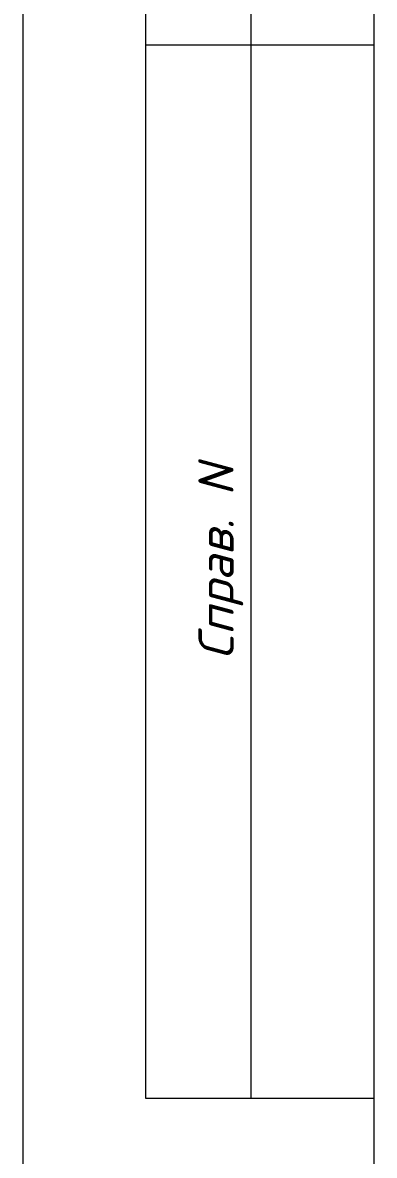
# Model space of a CAD drawing. Extents: x 25 to 880, y 8 to 306.
# Drawn here: x 25.4 to 45.4, y 176.7 to 241.2 of the extents above; entities that cross this region are included whole.
import ezdxf

# ---------------------------------------------------------------- set-up
doc = ezdxf.new("R2010")
doc.units = 0
doc.header["$MEASUREMENT"] = 0
doc.layers.add('РАМКА', color=7, linetype='Continuous', lineweight=0)
doc.styles.add('ADRF1', font='romans', dxfattribs={"oblique": 15})

# ---------------------------------------------------------------- blocks, each defined once
blk = doc.blocks.new('РАМКА')
at = {"layer": 'РАМКА'}
for p, q in [((0, 297), (0, 0)), ((7, 172), (7, 292)), ((13, 172), (13, 292)), ((20, 5), (20, 292)), ((20, 232), (7, 232)), ((20, 172), (7, 172))]:
    blk.add_line(p, q, dxfattribs=at)
at = {"layer": 'РАМКА', "style": 'ADRF1', "oblique": 15}
blk.add_text('Справ. N', height=2, rotation=90, dxfattribs=at).set_placement((12, 197))

msp = doc.modelspace()

# ---------------------------------------------------------------- block references
at = {"layer": 'РАМКА'}
msp.add_blockref('РАМКА', (25.4035, 7.8965), dxfattribs=at)

doc.saveas('drawing.dxf')
